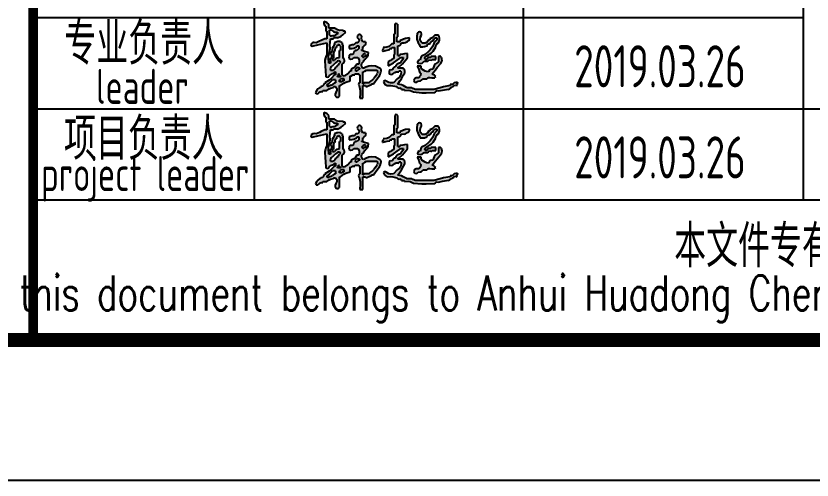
# Model space of a CAD drawing. Extents: x 5904849 to 6011887, y -826029 to -177002.
# Drawn here: x 5945126 to 5950810, y -588374 to -585062 of the extents above; entities that cross this region are included whole.
import ezdxf
from ezdxf.enums import TextEntityAlignment as Align

# ---------------------------------------------------------------- set-up
doc = ezdxf.new("R2010")
doc.units = 0
doc.header["$LTSCALE"] = 1000
doc.header["$MEASUREMENT"] = 0
doc.layers.get('0').update_dxf_attribs({"linetype": 'CONTINUOUS'})
doc.layers.add('PUB_TITLE', color=4, linetype='CONTINUOUS')
doc.styles.add('AHD', font='sceie.shx', dxfattribs={"width": 0.7, "bigfont": 'sceic.shx'})
doc.styles.add('ECEC_TQ', font='txt_l.shx', dxfattribs={"bigfont": 'hztxt_l.shx'})
doc.styles.add('sceie', font='sceie.shx', dxfattribs={"bigfont": 'sceic.shx'})

# ---------------------------------------------------------------- blocks, each defined once
blk = doc.blocks.new('韩超')
h = blk.add_hatch(color=256)
h.dxf.hatch_style = 1
h.paths.add_polyline_path([(0.787849, 0.514197), (0.777955, 0.527898), (0.77346, 0.562754), (0.78123, 0.586063), (0.805739, 0.61125), (0.805739, 0.625142), (0.819631, 0.625142), (0.818004, 0.635027), (0.823773, 0.643681), (0.833523, 0.64598), (0.860867, 0.674873), (0.870953, 0.696725), (0.875199, 0.736279), (0.836353, 0.74757), (0.816903, 0.753127), (0.777955, 0.764063), (0.777955, 0.777955), (0.791847, 0.777955), (0.791847, 0.819631), (0.801775, 0.820971), (0.80763, 0.824875), (0.812685, 0.833523), (0.832189, 0.847055), (0.839321, 0.866071), (0.833523, 0.889091), (0.791847, 0.889091), (0.776856, 0.916298), (0.7735, 0.934755), (0.777955, 0.965498), (0.770329, 0.984025), (0.756314, 0.993368), (0.736279, 0.993282), (0.716867, 0.977277), (0.713907, 0.950644), (0.729333, 0.930768), (0.740061, 0.911103), (0.737625, 0.891618), (0.722387, 0.875199), (0.694603, 0.875199), (0.683489, 0.864086), (0.677932, 0.858529), (0.666819, 0.847415), (0.638572, 0.845181), (0.624291, 0.842325), (0.597358, 0.833523), (0.597358, 0.791847), (0.643081, 0.794876), (0.666726, 0.800787), (0.708495, 0.819631), (0.708495, 0.833523), (0.736279, 0.833523), (0.736279, 0.791847), (0.718733, 0.774249), (0.705317, 0.767541), (0.680711, 0.764063), (0.680711, 0.750171), (0.666819, 0.750171), (0.658732, 0.72359), (0.639033, 0.708815), (0.61125, 0.708495), (0.596777, 0.690733), (0.592946, 0.675409), (0.597358, 0.652926), (0.623512, 0.642026), (0.64687, 0.646697), (0.666819, 0.666819), (0.722387, 0.666819), (0.738834, 0.631134), (0.742077, 0.608437), (0.736279, 0.569574), (0.708495, 0.569574), (0.682162, 0.535076), (0.663824, 0.519794), (0.625142, 0.500114), (0.625142, 0.47233), (0.61125, 0.47233), (0.589715, 0.441777), (0.574435, 0.428025), (0.54179, 0.409816), (0.527664, 0.400538), (0.510468, 0.403404), (0.500114, 0.416762), (0.500114, 0.569574), (0.524623, 0.594762), (0.532393, 0.618071), (0.527898, 0.652926), (0.514006, 0.652926), (0.514006, 0.847415), (0.500114, 0.847415), (0.500114, 0.875199), (0.486416, 0.877514), (0.478388, 0.883536), (0.47233, 0.896037), (0.438162, 0.892345), (0.420863, 0.888021), (0.388977, 0.875199), (0.388977, 0.847415), (0.375085, 0.847415), (0.379444, 0.836821), (0.376971, 0.826928), (0.368139, 0.819631), (0.356965, 0.793593), (0.353947, 0.778504), (0.354247, 0.750171), (0.337644, 0.741703), (0.330222, 0.726858), (0.333409, 0.708495), (0.347301, 0.708495), (0.347301, 0.666819), (0.332737, 0.655189), (0.327028, 0.643772), (0.326463, 0.625142), (0.32344, 0.619715), (0.327253, 0.612088), (0.333409, 0.61125), (0.333409, 0.583466), (0.305625, 0.583466), (0.302565, 0.667178), (0.306887, 0.710398), (0.326463, 0.791847), (0.3234, 0.8474), (0.32482, 0.875797), (0.333409, 0.930768), (0.375085, 0.930768), (0.375085, 0.94466), (0.430654, 0.94466), (0.482374, 0.970498), (0.50707, 0.987931), (0.548736, 1.028012), (0.542559, 1.028676), (0.538615, 1.036564), (0.54179, 1.041904), (0.514006, 1.041904), (0.514006, 1.055796), (0.462884, 1.052445), (0.433869, 1.058893), (0.388977, 1.08358), (0.305625, 1.08358), (0.305625, 1.139148), (0.281985, 1.161307), (0.266841, 1.170393), (0.236165, 1.180825), (0.238399, 1.152578), (0.241255, 1.138297), (0.250057, 1.111364), (0.263949, 1.111364), (0.263949, 1.041904), (0.277841, 1.041904), (0.277841, 0.930768), (0.250057, 0.930768), (0.200194, 0.90821), (0.175186, 0.897095), (0.125028, 0.875199), (0.097454, 0.881715), (0.078516, 0.877928), (0.055568, 0.861307), (0.050109, 0.847376), (0.0559, 0.8329), (0.06946, 0.826577), (0.152955, 0.845407), (0.194635, 0.855133), (0.277841, 0.875199), (0.277841, 0.708495), (0.266727, 0.675154), (0.261171, 0.658483), (0.250057, 0.625142), (0.255939, 0.530696), (0.258718, 0.483462), (0.263949, 0.388977), (0.286969, 0.38318), (0.305985, 0.390311), (0.319517, 0.409816), (0.344599, 0.428141), (0.359268, 0.435475), (0.388977, 0.444546), (0.388977, 0.458438), (0.40287, 0.458438), (0.40287, 0.416762), (0.388977, 0.416762), (0.340729, 0.364454), (0.31168, 0.341215), (0.250057, 0.305625), (0.250057, 0.291733), (0.236165, 0.291733), (0.231424, 0.268639), (0.217583, 0.254798), (0.194489, 0.250057), (0.194489, 0.236165), (0.180597, 0.236165), (0.148793, 0.216524), (0.134276, 0.200394), (0.118082, 0.166705), (0.127514, 0.14947), (0.152825, 0.145854), (0.166705, 0.159759), (0.185336, 0.17447), (0.198563, 0.17943), (0.222273, 0.180597), (0.222273, 0.194489), (0.277841, 0.194489), (0.311245, 0.220472), (0.333233, 0.229896), (0.375085, 0.236165), (0.375085, 0.250057), (0.40287, 0.250057), (0.420685, 0.221738), (0.422698, 0.197582), (0.409816, 0.166705), (0.396068, 0.142401), (0.398473, 0.118345), (0.416762, 0.097244), (0.43433, 0.097627), (0.444154, 0.100901), (0.458438, 0.111136), (0.458438, 0.263949), (0.47233, 0.263949), (0.524193, 0.298154), (0.552768, 0.312442), (0.61125, 0.333409), (0.61125, 0.40287), (0.621931, 0.39652), (0.637706, 0.404407), (0.639034, 0.416762), (0.680711, 0.416762), (0.680711, 0.430654), (0.736279, 0.430654), (0.736279, 0.416762), (0.750171, 0.416762), (0.750171, 0.305625), (0.735269, 0.297653), (0.731714, 0.276323), (0.743225, 0.263949), (0.754517, 0.192544), (0.755945, 0.155413), (0.750171, 0.083352), (0.791847, 0.083352), (0.791847, 0.263949), (0.833523, 0.263949), (0.837499, 0.253205), (0.852744, 0.249394), (0.861307, 0.257003), (0.883535, 0.265338), (0.894648, 0.269506), (0.916876, 0.277841), (0.916876, 0.291733), (0.94466, 0.291733), (0.969894, 0.324902), (0.982398, 0.341574), (1.007174, 0.375085), (1.032146, 0.402761), (1.041693, 0.421855), (1.04885, 0.458438), (1.055218, 0.477023), (1.053221, 0.491001), (1.041904, 0.50706), (0.972444, 0.54179), (0.910919, 0.546316), (0.877697, 0.541786), (0.819631, 0.520952), (0.805828, 0.5112)])
h.paths.add_polyline_path([(0.791847, 0.458438), (0.805739, 0.458438), (0.82241, 0.469551), (0.847415, 0.486222), (1.000228, 0.486222), (1.003038, 0.45197), (0.997988, 0.431769), (0.97939, 0.40287), (0.948039, 0.36501), (0.929334, 0.347744), (0.889091, 0.319517), (0.889091, 0.305625), (0.805739, 0.305625), (0.805739, 0.291733), (0.791847, 0.291733)], flags=16)
h.paths.add_polyline_path([(0.750171, 0.500114), (0.736279, 0.500114), (0.725165, 0.489), (0.719608, 0.483443), (0.708495, 0.47233), (0.694603, 0.47233), (0.694603, 0.486222), (0.688447, 0.48706), (0.684633, 0.494686), (0.687657, 0.500114), (0.701182, 0.516386), (0.715167, 0.52238), (0.736279, 0.520952), (0.736943, 0.514775), (0.744831, 0.510831), (0.750171, 0.514006)], flags=16)
h.paths.add_polyline_path([(0.791847, 0.666819), (0.793521, 0.674497), (0.785633, 0.682384), (0.777955, 0.680711), (0.777955, 0.694603), (0.791847, 0.694603), (0.792194, 0.70849), (0.806202, 0.718996), (0.819631, 0.715441), (0.833192, 0.709118), (0.838982, 0.694641), (0.833523, 0.680711), (0.805739, 0.680711), (0.805739, 0.666819)], flags=16)
h.paths.add_polyline_path([(0.527898, 0.361193), (0.527898, 0.333409), (0.517217, 0.339759), (0.501443, 0.331871), (0.500114, 0.319517), (0.458438, 0.319517), (0.458438, 0.347301), (0.466116, 0.345628), (0.474003, 0.353515), (0.47233, 0.361193)], flags=16)
h.paths.add_polyline_path([(0.47233, 0.40287), (0.47233, 0.388977), (0.430654, 0.388977), (0.42898, 0.396656), (0.436867, 0.404543), (0.444546, 0.40287), (0.444546, 0.430654), (0.458438, 0.430654), (0.452088, 0.419973), (0.459976, 0.404198)], flags=16)
h.paths.add_polyline_path([(0.47233, 0.604304), (0.464836, 0.588169), (0.458643, 0.580427), (0.444546, 0.569574), (0.444546, 0.555682), (0.430654, 0.555682), (0.432327, 0.548004), (0.42444, 0.540117), (0.416762, 0.54179), (0.416762, 0.527898), (0.40287, 0.527898), (0.39467, 0.507807), (0.386422, 0.49791), (0.368139, 0.486222), (0.333409, 0.486222), (0.327612, 0.509242), (0.334743, 0.528258), (0.354247, 0.54179), (0.384775, 0.569612), (0.400056, 0.583504), (0.430654, 0.61125), (0.446814, 0.616197), (0.458647, 0.614224)], flags=16)
h.paths.add_polyline_path([(0.458438, 0.666819), (0.426908, 0.659351), (0.410404, 0.649448), (0.388977, 0.625142), (0.361193, 0.625142), (0.354844, 0.635823), (0.362731, 0.651598), (0.375085, 0.652926), (0.375085, 0.722387), (0.390598, 0.753922), (0.396359, 0.771203), (0.40287, 0.805739), (0.416762, 0.805739), (0.416762, 0.833523), (0.430654, 0.833523), (0.434629, 0.844267), (0.449874, 0.848078), (0.458438, 0.840469), (0.459102, 0.834292), (0.466989, 0.830348), (0.47233, 0.833523), (0.47233, 0.764063), (0.458438, 0.764063)], flags=16)
h.paths.add_polyline_path([(0.40287, 0.347301), (0.40287, 0.305625), (0.388977, 0.305625), (0.360889, 0.27915), (0.342496, 0.268422), (0.305625, 0.257003), (0.294367, 0.254885), (0.286778, 0.256782), (0.277841, 0.263949), (0.277841, 0.277841), (0.291733, 0.277841), (0.319459, 0.305683), (0.333352, 0.319575), (0.361193, 0.347301)], flags=16)
h.paths.add_polyline_path([(0.430654, 1.000228), (0.416762, 1.000228), (0.39813, 0.985517), (0.384903, 0.980557), (0.361193, 0.97939), (0.347067, 0.970112), (0.329871, 0.972978), (0.319517, 0.986336), (0.319517, 1.055796), (0.347301, 1.055796), (0.376072, 1.035613), (0.395527, 1.029128), (0.430654, 1.028012)], flags=16)
h = blk.add_hatch(color=256)
h.dxf.hatch_style = 1
h.paths.add_polyline_path([(1.542018, 0.208381), (1.519791, 0.219494), (1.508677, 0.225051), (1.48645, 0.236165), (1.416989, 0.236165), (1.371255, 0.264232), (1.344642, 0.274582), (1.291961, 0.284787), (1.328443, 0.335457), (1.345237, 0.362046), (1.375313, 0.416762), (1.391241, 0.446575), (1.394603, 0.466747), (1.389205, 0.500114), (1.375313, 0.500114), (1.375313, 0.514006), (1.291961, 0.514006), (1.291961, 0.527898), (1.305853, 0.527898), (1.359796, 0.576664), (1.385101, 0.603375), (1.430881, 0.659873), (1.430881, 0.722387), (1.386427, 0.71683), (1.3642, 0.714052), (1.319745, 0.708495), (1.319745, 0.694603), (1.291961, 0.694603), (1.291961, 0.833523), (1.31926, 0.838693), (1.334923, 0.85044), (1.347529, 0.875199), (1.381781, 0.872389), (1.401982, 0.877439), (1.430881, 0.896037), (1.450883, 0.906123), (1.460131, 0.922307), (1.458666, 0.94466), (1.401114, 0.937345), (1.371819, 0.928557), (1.319745, 0.902983), (1.319745, 0.889091), (1.278069, 0.889091), (1.278069, 0.958552), (1.291961, 0.958552), (1.291961, 1.139148), (1.285806, 1.138304), (1.281086, 1.140664), (1.278069, 1.146094), (1.267308, 1.150023), (1.257931, 1.147679), (1.250285, 1.139148), (1.250285, 1.000228), (1.236393, 1.000228), (1.236393, 0.861307), (1.208609, 0.861307), (1.168183, 0.824416), (1.138053, 0.811024), (1.08358, 0.805739), (1.087939, 0.795145), (1.085465, 0.785252), (1.076634, 0.777955), (1.071121, 0.771113), (1.075065, 0.759282), (1.08358, 0.757117), (1.122533, 0.76519), (1.141984, 0.769358), (1.180825, 0.777955), (1.180825, 0.791847), (1.208609, 0.791847), (1.208609, 0.805739), (1.250285, 0.805739), (1.250285, 0.708495), (1.236393, 0.708495), (1.236393, 0.652926), (1.203973, 0.631977), (1.187234, 0.622213), (1.15304, 0.604304), (1.15304, 0.548736), (1.229739, 0.588318), (1.266619, 0.612432), (1.333637, 0.666819), (1.375313, 0.666819), (1.366995, 0.654381), (1.363975, 0.646831), (1.361421, 0.632088), (1.335054, 0.599814), (1.316435, 0.58585), (1.278069, 0.569574), (1.278069, 0.555682), (1.264177, 0.555682), (1.26415, 0.539965), (1.25211, 0.527924), (1.236393, 0.527898), (1.236393, 0.514006), (1.222501, 0.514006), (1.219217, 0.502022), (1.216226, 0.496039), (1.208609, 0.486222), (1.191149, 0.488205), (1.17971, 0.484393), (1.166932, 0.47233), (1.166932, 0.430654), (1.200708, 0.424307), (1.223469, 0.429997), (1.250285, 0.451492), (1.27048, 0.461183), (1.283894, 0.46286), (1.305853, 0.458438), (1.305853, 0.47233), (1.333637, 0.47233), (1.333637, 0.458438), (1.339793, 0.4576), (1.343606, 0.449973), (1.340583, 0.444546), (1.32937, 0.406076), (1.316213, 0.38634), (1.285015, 0.361193), (1.229447, 0.305625), (1.187056, 0.302553), (1.163204, 0.307323), (1.125256, 0.326463), (1.114566, 0.33576), (1.096818, 0.332211), (1.090526, 0.319517), (1.102438, 0.292491), (1.113943, 0.279343), (1.139148, 0.263949), (1.194983, 0.265062), (1.223561, 0.262204), (1.278069, 0.250057), (1.289183, 0.238943), (1.294739, 0.233386), (1.305853, 0.222273), (1.320568, 0.231877), (1.341519, 0.224893), (1.347529, 0.208381), (1.389205, 0.208381), (1.389205, 0.194489), (1.439628, 0.1998), (1.468259, 0.195028), (1.514234, 0.173651), (1.635959, 0.161998), (1.69773, 0.160594), (1.819859, 0.166705), (1.833779, 0.185933), (1.852296, 0.192877), (1.875427, 0.187543), (1.930995, 0.198656), (1.958779, 0.204213), (2.014348, 0.215327), (2.025534, 0.209917), (2.039748, 0.217024), (2.042132, 0.229219), (2.049428, 0.23805), (2.059322, 0.240524), (2.069916, 0.236165), (2.069916, 0.250057), (2.083808, 0.250057), (2.098401, 0.26772), (2.118188, 0.272666), (2.139376, 0.263949), (2.133917, 0.27788), (2.139708, 0.292356), (2.153268, 0.298679), (2.133073, 0.308371), (2.119659, 0.310047), (2.0977, 0.305625), (2.086586, 0.294512), (2.08103, 0.288955), (2.069916, 0.277841), (2.042132, 0.277841), (2.042132, 0.263949), (1.946785, 0.245868), (1.899372, 0.234712), (1.805967, 0.208381)])
h = blk.add_hatch(color=256)
h.dxf.hatch_style = 1
h.paths.add_polyline_path([(1.611478, 0.625142), (1.597547, 0.630601), (1.583071, 0.624811), (1.576748, 0.61125), (1.572819, 0.60049), (1.575163, 0.591112), (1.583694, 0.583466), (1.61855, 0.578971), (1.641859, 0.586741), (1.667046, 0.61125), (1.680938, 0.61125), (1.722615, 0.61125), (1.737208, 0.628913), (1.756995, 0.63386), (1.778183, 0.625142), (1.778183, 0.639034), (1.833751, 0.639034), (1.833751, 0.655705), (1.833751, 0.66404), (1.833751, 0.680711), (1.805967, 0.680711), (1.792075, 0.680711), (1.764291, 0.680711), (1.764291, 0.666819), (1.722615, 0.666819), (1.717058, 0.655705), (1.714279, 0.650148), (1.708723, 0.639034), (1.69483, 0.639034), (1.680938, 0.639034), (1.678868, 0.661339), (1.688455, 0.678116), (1.708723, 0.687657), (1.768692, 0.728785), (1.795922, 0.757527), (1.833751, 0.819631), (1.839429, 0.846829), (1.850907, 0.862133), (1.875427, 0.875199), (1.888443, 0.91196), (1.890032, 0.934206), (1.882373, 0.972444), (1.876196, 0.973108), (1.872252, 0.980995), (1.875427, 0.986336), (1.861535, 0.986336), (1.819859, 0.986336), (1.796859, 0.959188), (1.781933, 0.947248), (1.750399, 0.930768), (1.750399, 0.916876), (1.736507, 0.916876), (1.71031, 0.882162), (1.682751, 0.868382), (1.639262, 0.868253), (1.61591, 0.897042), (1.610049, 0.922442), (1.618424, 0.958552), (1.629264, 0.984285), (1.6309, 1.000642), (1.62537, 1.028012), (1.602888, 1.032424), (1.587563, 1.028593), (1.569802, 1.01412), (1.562035, 0.958817), (1.56513, 0.927869), (1.583694, 0.875199), (1.595758, 0.853473), (1.601336, 0.842318), (1.611478, 0.819631), (1.650742, 0.818134), (1.671448, 0.821092), (1.708723, 0.833523), (1.714279, 0.844637), (1.717058, 0.850194), (1.722615, 0.861307), (1.740978, 0.85812), (1.755823, 0.865542), (1.764291, 0.882145), (1.764955, 0.888322), (1.772842, 0.892266), (1.778183, 0.889091), (1.778183, 0.902983), (1.792075, 0.902983), (1.803189, 0.919654), (1.808745, 0.927989), (1.819859, 0.94466), (1.847643, 0.94466), (1.847643, 0.916876), (1.817381, 0.887163), (1.804962, 0.866982), (1.792075, 0.826577), (1.753545, 0.774398), (1.730689, 0.750113), (1.680938, 0.708495), (1.641359, 0.690689), (1.621854, 0.667284)])
h = blk.add_hatch(color=256)
h.dxf.hatch_style = 1
h.paths.add_polyline_path([(1.831635, 0.573795), (1.812227, 0.549535), (1.792075, 0.500114), (1.762292, 0.496094), (1.744726, 0.484384), (1.729561, 0.458438), (1.700075, 0.463546), (1.684975, 0.469586), (1.6601, 0.486222), (1.637668, 0.49978), (1.627728, 0.515685), (1.62537, 0.54179), (1.603143, 0.54179), (1.592029, 0.54179), (1.569802, 0.54179), (1.586675, 0.509854), (1.593737, 0.492906), (1.604532, 0.458438), (1.621804, 0.436498), (1.61886, 0.407063), (1.597586, 0.388977), (1.597586, 0.375085), (1.55591, 0.375085), (1.536306, 0.36578), (1.526798, 0.35437), (1.52118, 0.333409), (1.537185, 0.313997), (1.563818, 0.311038), (1.583694, 0.326463), (1.614401, 0.331156), (1.630976, 0.339443), (1.653154, 0.361193), (1.667046, 0.361193), (1.708723, 0.361193), (1.720352, 0.375758), (1.731769, 0.381467), (1.750399, 0.382031), (1.77782, 0.376762), (1.791938, 0.37535), (1.819859, 0.375085), (1.821199, 0.385013), (1.825102, 0.390868), (1.833751, 0.395924), (1.815429, 0.411271), (1.805589, 0.418299), (1.785129, 0.430654), (1.829593, 0.491137), (1.853312, 0.520437), (1.903211, 0.57652), (1.923495, 0.606919), (1.927312, 0.631729), (1.917103, 0.666819), (1.904326, 0.678881), (1.892887, 0.682694), (1.875427, 0.680711), (1.875427, 0.650148), (1.875427, 0.634867), (1.875427, 0.604304)])
for p, q in [((0.266841, 1.170393), (0.236165, 1.180825)), ((0.236165, 1.180825), (0.238399, 1.152578)), ((0.238399, 1.152578), (0.241255, 1.138297)), ((0.241255, 1.138297), (0.250057, 1.111364)), ((0.281985, 1.161307), (0.266841, 1.170393)), ((0.305625, 1.139148), (0.281985, 1.161307)), ((0.305625, 1.08358), (0.305625, 1.139148)), ((1.257931, 1.147679), (1.250285, 1.139148)), ((1.250285, 1.139148), (1.250285, 1.000228)), ((1.267308, 1.150023), (1.257931, 1.147679)), ((1.278069, 1.146094), (1.267308, 1.150023)), ((1.281086, 1.140664), (1.278069, 1.146094)), ((1.285806, 1.138304), (1.281086, 1.140664)), ((1.291961, 1.139148), (1.285806, 1.138304)), ((1.291961, 0.958552), (1.291961, 1.139148)), ((0.263949, 1.111364), (0.250057, 1.111364)), ((0.263949, 1.111364), (0.263949, 1.041904)), ((0.263949, 1.041904), (0.277841, 1.041904)), ((0.277841, 1.041904), (0.277841, 0.930768)), ((0.388977, 1.08358), (0.305625, 1.08358)), ((0.319517, 0.986336), (0.319517, 1.055796)), ((0.347301, 1.055796), (0.319517, 1.055796)), ((0.347301, 1.055796), (0.376072, 1.035613)), ((0.376072, 1.035613), (0.395527, 1.029128)), ((0.433869, 1.058893), (0.388977, 1.08358)), ((0.395527, 1.029128), (0.430654, 1.028012)), ((0.430654, 1.028012), (0.430654, 1.000228)), ((0.462884, 1.052445), (0.433869, 1.058893)), ((0.514006, 1.055796), (0.462884, 1.052445)), ((0.50707, 0.987931), (0.548736, 1.028012)), ((0.514006, 1.041904), (0.514006, 1.055796)), ((0.54179, 1.041904), (0.514006, 1.041904)), ((0.538615, 1.036564), (0.54179, 1.041904)), ((0.542559, 1.028676), (0.538615, 1.036564)), ((0.548736, 1.028012), (0.542559, 1.028676)), ((1.587563, 1.028593), (1.569802, 1.01412)), ((1.602888, 1.032424), (1.587563, 1.028593)), ((1.62537, 1.028012), (1.602888, 1.032424)), ((1.6309, 1.000642), (1.62537, 1.028012)), ((0.250057, 0.930768), (0.200194, 0.90821)), ((0.277841, 0.930768), (0.250057, 0.930768)), ((0.319517, 0.986336), (0.329871, 0.972978)), ((0.32482, 0.875797), (0.333409, 0.930768)), ((0.329871, 0.972978), (0.347067, 0.970112)), ((0.333409, 0.930768), (0.375085, 0.930768)), ((0.347067, 0.970112), (0.361193, 0.97939)), ((0.361193, 0.97939), (0.384903, 0.980557)), ((0.375085, 0.930768), (0.375085, 0.94466)), ((0.430654, 0.94466), (0.375085, 0.94466)), ((0.384903, 0.980557), (0.39813, 0.985517)), ((0.416762, 1.000228), (0.39813, 0.985517)), ((0.430654, 1.000228), (0.416762, 1.000228)), ((0.430654, 0.94466), (0.482374, 0.970498)), ((0.482374, 0.970498), (0.50707, 0.987931)), ((0.716867, 0.977277), (0.713907, 0.950644)), ((0.713907, 0.950644), (0.729333, 0.930768)), ((0.736279, 0.993282), (0.716867, 0.977277)), ((0.729333, 0.930768), (0.740061, 0.911103)), ((0.756314, 0.993368), (0.736279, 0.993282)), ((0.740061, 0.911103), (0.737625, 0.891618)), ((0.770329, 0.984025), (0.756314, 0.993368)), ((0.777955, 0.965498), (0.770329, 0.984025)), ((0.7735, 0.934755), (0.777955, 0.965498)), ((0.776856, 0.916298), (0.7735, 0.934755)), ((0.791847, 0.889091), (0.776856, 0.916298)), ((1.236393, 1.000228), (1.236393, 0.861307)), ((1.250285, 1.000228), (1.236393, 1.000228)), ((1.278069, 0.958552), (1.291961, 0.958552)), ((1.278069, 0.889091), (1.278069, 0.958552)), ((1.371819, 0.928557), (1.319745, 0.902983)), ((1.401114, 0.937345), (1.371819, 0.928557)), ((1.458666, 0.94466), (1.401114, 0.937345)), ((1.450883, 0.906123), (1.460131, 0.922307)), ((1.460131, 0.922307), (1.458666, 0.94466)), ((1.569802, 1.01412), (1.562035, 0.958817)), ((1.562035, 0.958817), (1.56513, 0.927869)), ((1.56513, 0.927869), (1.583694, 0.875199)), ((1.610049, 0.922442), (1.618424, 0.958552)), ((1.61591, 0.897042), (1.610049, 0.922442)), ((1.618424, 0.958552), (1.629264, 0.984285)), ((1.629264, 0.984285), (1.6309, 1.000642)), ((1.736507, 0.916876), (1.71031, 0.882162)), ((1.750399, 0.916876), (1.736507, 0.916876)), ((1.781933, 0.947248), (1.750399, 0.930768)), ((1.750399, 0.930768), (1.750399, 0.916876)), ((1.796859, 0.959188), (1.781933, 0.947248)), ((1.792075, 0.902983), (1.803189, 0.919654)), ((1.819859, 0.986336), (1.796859, 0.959188)), ((1.803189, 0.919654), (1.808745, 0.927989)), ((1.808745, 0.927989), (1.819859, 0.94466)), ((1.847643, 0.916876), (1.817381, 0.887163)), ((1.861535, 0.986336), (1.819859, 0.986336)), ((1.819859, 0.94466), (1.847643, 0.94466)), ((1.847643, 0.94466), (1.847643, 0.916876)), ((1.875427, 0.986336), (1.861535, 0.986336)), ((1.872252, 0.980995), (1.875427, 0.986336)), ((1.876196, 0.973108), (1.872252, 0.980995)), ((1.875427, 0.875199), (1.888443, 0.91196)), ((1.882373, 0.972444), (1.876196, 0.973108)), ((1.890032, 0.934206), (1.882373, 0.972444)), ((1.888443, 0.91196), (1.890032, 0.934206)), ((0.055568, 0.861307), (0.050109, 0.847376)), ((0.050109, 0.847376), (0.0559, 0.8329)), ((0.078516, 0.877928), (0.055568, 0.861307)), ((0.0559, 0.8329), (0.06946, 0.826577)), ((0.06946, 0.826577), (0.152955, 0.845407)), ((0.097454, 0.881715), (0.078516, 0.877928)), ((0.125028, 0.875199), (0.097454, 0.881715)), ((0.175186, 0.897095), (0.125028, 0.875199)), ((0.152955, 0.845407), (0.194635, 0.855133)), ((0.200194, 0.90821), (0.175186, 0.897095)), ((0.194635, 0.855133), (0.277841, 0.875199)), ((0.277841, 0.875199), (0.277841, 0.708495)), ((0.3234, 0.8474), (0.32482, 0.875797)), ((0.326463, 0.791847), (0.3234, 0.8474)), ((0.368139, 0.819631), (0.356965, 0.793593)), ((0.376971, 0.826928), (0.368139, 0.819631)), ((0.388977, 0.847415), (0.375085, 0.847415)), ((0.375085, 0.847415), (0.379444, 0.836821)), ((0.379444, 0.836821), (0.376971, 0.826928)), ((0.420863, 0.888021), (0.388977, 0.875199)), ((0.388977, 0.875199), (0.388977, 0.847415)), ((0.396359, 0.771203), (0.40287, 0.805739)), ((0.40287, 0.805739), (0.416762, 0.805739)), ((0.416762, 0.833523), (0.416762, 0.805739)), ((0.430654, 0.833523), (0.416762, 0.833523)), ((0.438162, 0.892345), (0.420863, 0.888021)), ((0.434629, 0.844267), (0.430654, 0.833523)), ((0.449874, 0.848078), (0.434629, 0.844267)), ((0.47233, 0.896037), (0.438162, 0.892345)), ((0.458438, 0.840469), (0.449874, 0.848078)), ((0.458438, 0.840469), (0.459102, 0.834292)), ((0.466989, 0.830348), (0.459102, 0.834292)), ((0.47233, 0.833523), (0.466989, 0.830348)), ((0.478388, 0.883536), (0.47233, 0.896037)), ((0.47233, 0.833523), (0.47233, 0.764063)), ((0.486416, 0.877514), (0.478388, 0.883536)), ((0.500114, 0.875199), (0.486416, 0.877514)), ((0.500114, 0.875199), (0.500114, 0.847415)), ((0.514006, 0.847415), (0.500114, 0.847415)), ((0.514006, 0.652926), (0.514006, 0.847415)), ((0.624291, 0.842325), (0.597358, 0.833523)), ((0.597358, 0.833523), (0.597358, 0.791847)), ((0.638572, 0.845181), (0.624291, 0.842325)), ((0.666819, 0.847415), (0.638572, 0.845181)), ((0.643081, 0.794876), (0.666726, 0.800787)), ((0.666726, 0.800787), (0.708495, 0.819631)), ((0.677932, 0.858529), (0.666819, 0.847415)), ((0.683489, 0.864086), (0.677932, 0.858529)), ((0.694603, 0.875199), (0.683489, 0.864086)), ((0.722387, 0.875199), (0.694603, 0.875199)), ((0.708495, 0.833523), (0.736279, 0.833523)), ((0.708495, 0.819631), (0.708495, 0.833523)), ((0.737625, 0.891618), (0.722387, 0.875199)), ((0.736279, 0.833523), (0.736279, 0.791847)), ((0.833523, 0.889091), (0.791847, 0.889091)), ((0.791847, 0.819631), (0.801775, 0.820971)), ((0.791847, 0.777955), (0.791847, 0.819631)), ((0.801775, 0.820971), (0.80763, 0.824875)), ((0.80763, 0.824875), (0.812685, 0.833523)), ((0.812685, 0.833523), (0.832189, 0.847055)), ((0.832189, 0.847055), (0.839321, 0.866071)), ((0.839321, 0.866071), (0.833523, 0.889091)), ((1.138053, 0.811024), (1.08358, 0.805739)), ((1.08358, 0.805739), (1.087939, 0.795145)), ((1.168183, 0.824416), (1.138053, 0.811024)), ((1.208609, 0.861307), (1.168183, 0.824416)), ((1.236393, 0.861307), (1.208609, 0.861307)), ((1.208609, 0.791847), (1.208609, 0.805739)), ((1.208609, 0.805739), (1.250285, 0.805739)), ((1.250285, 0.708495), (1.250285, 0.805739)), ((1.319745, 0.889091), (1.278069, 0.889091)), ((1.291961, 0.833523), (1.31926, 0.838693)), ((1.291961, 0.694603), (1.291961, 0.833523)), ((1.31926, 0.838693), (1.334923, 0.85044)), ((1.319745, 0.902983), (1.319745, 0.889091)), ((1.334923, 0.85044), (1.347529, 0.875199)), ((1.347529, 0.875199), (1.381781, 0.872389)), ((1.381781, 0.872389), (1.401982, 0.877439)), ((1.401982, 0.877439), (1.430881, 0.896037)), ((1.430881, 0.896037), (1.450883, 0.906123)), ((1.583694, 0.875199), (1.595758, 0.853473)), ((1.595758, 0.853473), (1.601336, 0.842318)), ((1.601336, 0.842318), (1.611478, 0.819631)), ((1.611478, 0.819631), (1.650742, 0.818134)), ((1.639262, 0.868253), (1.61591, 0.897042)), ((1.682751, 0.868382), (1.639262, 0.868253)), ((1.650742, 0.818134), (1.671448, 0.821092)), ((1.671448, 0.821092), (1.708723, 0.833523)), ((1.71031, 0.882162), (1.682751, 0.868382)), ((1.708723, 0.833523), (1.714279, 0.844637)), ((1.714279, 0.844637), (1.717058, 0.850194)), ((1.717058, 0.850194), (1.722615, 0.861307)), ((1.722615, 0.861307), (1.740978, 0.85812)), ((1.740978, 0.85812), (1.755823, 0.865542)), ((1.792075, 0.826577), (1.753545, 0.774398)), ((1.755823, 0.865542), (1.764291, 0.882145)), ((1.764291, 0.882145), (1.764955, 0.888322)), ((1.764955, 0.888322), (1.772842, 0.892266)), ((1.772842, 0.892266), (1.778183, 0.889091)), ((1.778183, 0.902983), (1.792075, 0.902983)), ((1.778183, 0.889091), (1.778183, 0.902983)), ((1.804962, 0.866982), (1.792075, 0.826577)), ((1.795922, 0.757527), (1.833751, 0.819631)), ((1.817381, 0.887163), (1.804962, 0.866982)), ((1.833751, 0.819631), (1.839429, 0.846829)), ((1.839429, 0.846829), (1.850907, 0.862133)), ((1.850907, 0.862133), (1.875427, 0.875199)), ((0.277841, 0.708495), (0.266727, 0.675154)), ((0.302565, 0.667178), (0.306887, 0.710398)), ((0.306887, 0.710398), (0.326463, 0.791847)), ((0.337644, 0.741703), (0.330222, 0.726858)), ((0.330222, 0.726858), (0.333409, 0.708495)), ((0.347301, 0.708495), (0.333409, 0.708495)), ((0.354247, 0.750171), (0.337644, 0.741703)), ((0.347301, 0.708495), (0.347301, 0.666819)), ((0.356965, 0.793593), (0.353947, 0.778504)), ((0.353947, 0.778504), (0.354247, 0.750171)), ((0.375085, 0.722387), (0.390598, 0.753922)), ((0.375085, 0.722387), (0.375085, 0.652926)), ((0.396359, 0.771203), (0.390598, 0.753922)), ((0.47233, 0.764063), (0.458438, 0.764063)), ((0.458438, 0.666819), (0.458438, 0.764063)), ((0.596777, 0.690733), (0.592946, 0.675409)), ((0.61125, 0.708495), (0.596777, 0.690733)), ((0.597358, 0.791847), (0.643081, 0.794876)), ((0.639033, 0.708815), (0.61125, 0.708495)), ((0.658732, 0.72359), (0.639033, 0.708815)), ((0.666819, 0.750171), (0.658732, 0.72359)), ((0.680711, 0.750171), (0.666819, 0.750171)), ((0.705317, 0.767541), (0.680711, 0.764063)), ((0.680711, 0.764063), (0.680711, 0.750171)), ((0.718733, 0.774249), (0.705317, 0.767541)), ((0.736279, 0.791847), (0.718733, 0.774249)), ((0.777955, 0.777955), (0.791847, 0.777955)), ((0.777955, 0.764063), (0.777955, 0.777955)), ((0.816903, 0.753127), (0.777955, 0.764063)), ((0.777955, 0.694603), (0.777955, 0.680711)), ((0.777955, 0.694603), (0.791847, 0.694603)), ((0.785633, 0.682384), (0.777955, 0.680711)), ((0.785633, 0.682384), (0.793521, 0.674497)), ((0.792194, 0.70849), (0.791847, 0.694603)), ((0.806202, 0.718996), (0.792194, 0.70849)), ((0.819631, 0.715441), (0.806202, 0.718996)), ((0.836353, 0.74757), (0.816903, 0.753127)), ((0.833192, 0.709118), (0.819631, 0.715441)), ((0.833192, 0.709118), (0.838982, 0.694641)), ((0.833523, 0.680711), (0.838982, 0.694641)), ((0.875199, 0.736279), (0.836353, 0.74757)), ((0.860867, 0.674873), (0.870953, 0.696725)), ((0.870953, 0.696725), (0.875199, 0.736279)), ((1.076634, 0.777955), (1.071121, 0.771113)), ((1.071121, 0.771113), (1.075065, 0.759282)), ((1.075065, 0.759282), (1.08358, 0.757117)), ((1.085465, 0.785252), (1.076634, 0.777955)), ((1.08358, 0.757117), (1.122533, 0.76519)), ((1.087939, 0.795145), (1.085465, 0.785252)), ((1.122533, 0.76519), (1.141984, 0.769358)), ((1.141984, 0.769358), (1.180825, 0.777955)), ((1.180825, 0.791847), (1.208609, 0.791847)), ((1.180825, 0.791847), (1.180825, 0.777955)), ((1.236393, 0.708495), (1.236393, 0.652926)), ((1.250285, 0.708495), (1.236393, 0.708495)), ((1.291961, 0.694603), (1.319745, 0.694603)), ((1.3642, 0.714052), (1.319745, 0.708495)), ((1.319745, 0.708495), (1.319745, 0.694603)), ((1.386427, 0.71683), (1.3642, 0.714052)), ((1.430881, 0.722387), (1.386427, 0.71683)), ((1.430881, 0.659873), (1.430881, 0.722387)), ((1.641359, 0.690689), (1.621854, 0.667284)), ((1.680938, 0.708495), (1.641359, 0.690689)), ((1.730689, 0.750113), (1.680938, 0.708495)), ((1.688455, 0.678116), (1.708723, 0.687657)), ((1.708723, 0.687657), (1.768692, 0.728785)), ((1.753545, 0.774398), (1.730689, 0.750113)), ((1.768692, 0.728785), (1.795922, 0.757527)), ((1.892887, 0.682694), (1.875427, 0.680711)), ((1.904326, 0.678881), (1.892887, 0.682694)), ((0.261171, 0.658483), (0.250057, 0.625142)), ((0.250057, 0.625142), (0.255939, 0.530696)), ((0.266727, 0.675154), (0.261171, 0.658483)), ((0.305625, 0.583466), (0.302565, 0.667178)), ((0.333409, 0.583466), (0.305625, 0.583466)), ((0.326463, 0.625142), (0.32344, 0.619715)), ((0.32344, 0.619715), (0.327253, 0.612088)), ((0.327028, 0.643772), (0.326463, 0.625142)), ((0.332737, 0.655189), (0.327028, 0.643772)), ((0.327253, 0.612088), (0.333409, 0.61125)), ((0.347301, 0.666819), (0.332737, 0.655189)), ((0.333409, 0.61125), (0.333409, 0.583466)), ((0.384775, 0.569612), (0.354247, 0.54179)), ((0.362731, 0.651598), (0.354844, 0.635823)), ((0.361193, 0.625142), (0.354844, 0.635823)), ((0.361193, 0.625142), (0.388977, 0.625142)), ((0.375085, 0.652926), (0.362731, 0.651598)), ((0.384775, 0.569612), (0.400056, 0.583504)), ((0.410404, 0.649448), (0.388977, 0.625142)), ((0.430654, 0.61125), (0.400056, 0.583504)), ((0.410404, 0.649448), (0.426908, 0.659351)), ((0.426908, 0.659351), (0.458438, 0.666819)), ((0.446814, 0.616197), (0.430654, 0.61125)), ((0.444546, 0.569574), (0.458643, 0.580427)), ((0.444546, 0.569574), (0.444546, 0.555682)), ((0.458647, 0.614224), (0.446814, 0.616197)), ((0.458643, 0.580427), (0.464836, 0.588169)), ((0.458647, 0.614224), (0.47233, 0.604304)), ((0.47233, 0.604304), (0.464836, 0.588169)), ((0.500114, 0.569574), (0.524623, 0.594762)), ((0.500114, 0.416762), (0.500114, 0.569574)), ((0.527898, 0.652926), (0.514006, 0.652926)), ((0.524623, 0.594762), (0.532393, 0.618071)), ((0.532393, 0.618071), (0.527898, 0.652926)), ((0.592946, 0.675409), (0.597358, 0.652926)), ((0.597358, 0.652926), (0.623512, 0.642026)), ((0.623512, 0.642026), (0.64687, 0.646697)), ((0.64687, 0.646697), (0.666819, 0.666819)), ((0.666819, 0.666819), (0.722387, 0.666819)), ((0.708495, 0.569574), (0.682162, 0.535076)), ((0.736279, 0.569574), (0.708495, 0.569574)), ((0.722387, 0.666819), (0.738834, 0.631134)), ((0.742077, 0.608437), (0.736279, 0.569574)), ((0.738834, 0.631134), (0.742077, 0.608437)), ((0.77346, 0.562754), (0.78123, 0.586063)), ((0.78123, 0.586063), (0.805739, 0.61125)), ((0.793521, 0.674497), (0.791847, 0.666819)), ((0.805739, 0.666819), (0.791847, 0.666819)), ((0.833523, 0.680711), (0.805739, 0.680711)), ((0.805739, 0.666819), (0.805739, 0.680711)), ((0.805739, 0.61125), (0.805739, 0.625142)), ((0.805739, 0.625142), (0.819631, 0.625142)), ((0.818004, 0.635027), (0.823773, 0.643681)), ((0.819631, 0.625142), (0.818004, 0.635027)), ((0.823773, 0.643681), (0.833523, 0.64598)), ((0.833523, 0.64598), (0.860867, 0.674873)), ((1.187234, 0.622213), (1.15304, 0.604304)), ((1.15304, 0.604304), (1.15304, 0.548736)), ((1.15304, 0.548736), (1.229739, 0.588318)), ((1.203973, 0.631977), (1.187234, 0.622213)), ((1.236393, 0.652926), (1.203973, 0.631977)), ((1.229739, 0.588318), (1.266619, 0.612432)), ((1.266619, 0.612432), (1.333637, 0.666819)), ((1.316435, 0.58585), (1.278069, 0.569574)), ((1.278069, 0.555682), (1.278069, 0.569574)), ((1.305853, 0.527898), (1.359796, 0.576664)), ((1.335054, 0.599814), (1.316435, 0.58585)), ((1.333637, 0.666819), (1.375313, 0.666819)), ((1.361421, 0.632088), (1.335054, 0.599814)), ((1.359796, 0.576664), (1.385101, 0.603375)), ((1.363975, 0.646831), (1.361421, 0.632088)), ((1.366995, 0.654381), (1.363975, 0.646831)), ((1.375313, 0.666819), (1.366995, 0.654381)), ((1.385101, 0.603375), (1.430881, 0.659873)), ((1.576748, 0.61125), (1.572819, 0.60049)), ((1.572819, 0.60049), (1.575163, 0.591112)), ((1.575163, 0.591112), (1.583694, 0.583466)), ((1.583071, 0.624811), (1.576748, 0.61125)), ((1.597547, 0.630601), (1.583071, 0.624811)), ((1.583694, 0.583466), (1.61855, 0.578971)), ((1.611478, 0.625142), (1.597547, 0.630601)), ((1.621854, 0.667284), (1.611478, 0.625142)), ((1.61855, 0.578971), (1.641859, 0.586741)), ((1.641859, 0.586741), (1.667046, 0.61125)), ((1.667046, 0.61125), (1.680938, 0.61125)), ((1.678868, 0.661339), (1.688455, 0.678116)), ((1.680938, 0.639034), (1.678868, 0.661339)), ((1.69483, 0.639034), (1.680938, 0.639034)), ((1.680938, 0.61125), (1.722615, 0.61125)), ((1.708723, 0.639034), (1.69483, 0.639034)), ((1.714279, 0.650148), (1.708723, 0.639034)), ((1.717058, 0.655705), (1.714279, 0.650148)), ((1.722615, 0.666819), (1.717058, 0.655705)), ((1.764291, 0.666819), (1.722615, 0.666819)), ((1.722615, 0.61125), (1.737208, 0.628913)), ((1.737208, 0.628913), (1.756995, 0.63386)), ((1.756995, 0.63386), (1.778183, 0.625142)), ((1.792075, 0.680711), (1.764291, 0.680711)), ((1.764291, 0.680711), (1.764291, 0.666819)), ((1.778183, 0.625142), (1.778183, 0.639034)), ((1.778183, 0.639034), (1.833751, 0.639034)), ((1.805967, 0.680711), (1.792075, 0.680711)), ((1.833751, 0.680711), (1.805967, 0.680711)), ((1.831635, 0.573795), (1.812227, 0.549535)), ((1.875427, 0.604304), (1.831635, 0.573795)), ((1.833751, 0.66404), (1.833751, 0.680711)), ((1.833751, 0.655705), (1.833751, 0.66404)), ((1.833751, 0.639034), (1.833751, 0.655705)), ((1.853312, 0.520437), (1.903211, 0.57652)), ((1.875427, 0.680711), (1.875427, 0.650148)), ((1.875427, 0.650148), (1.875427, 0.634867)), ((1.875427, 0.634867), (1.875427, 0.604304)), ((1.903211, 0.57652), (1.923495, 0.606919)), ((1.917103, 0.666819), (1.904326, 0.678881)), ((1.927312, 0.631729), (1.917103, 0.666819)), ((1.923495, 0.606919), (1.927312, 0.631729)), ((0.255939, 0.530696), (0.258718, 0.483462)), ((0.258718, 0.483462), (0.263949, 0.388977)), ((0.334743, 0.528258), (0.327612, 0.509242)), ((0.327612, 0.509242), (0.333409, 0.486222)), ((0.333409, 0.486222), (0.368139, 0.486222)), ((0.334743, 0.528258), (0.354247, 0.54179)), ((0.386422, 0.49791), (0.368139, 0.486222)), ((0.39467, 0.507807), (0.386422, 0.49791)), ((0.388977, 0.458438), (0.40287, 0.458438)), ((0.388977, 0.444546), (0.388977, 0.458438)), ((0.40287, 0.527898), (0.39467, 0.507807)), ((0.40287, 0.527898), (0.416762, 0.527898)), ((0.40287, 0.458438), (0.40287, 0.416762)), ((0.416762, 0.54179), (0.416762, 0.527898)), ((0.416762, 0.54179), (0.42444, 0.540117)), ((0.432327, 0.548004), (0.42444, 0.540117)), ((0.432327, 0.548004), (0.430654, 0.555682)), ((0.444546, 0.555682), (0.430654, 0.555682)), ((0.61125, 0.47233), (0.589715, 0.441777)), ((0.625142, 0.47233), (0.61125, 0.47233)), ((0.663824, 0.519794), (0.625142, 0.500114)), ((0.625142, 0.500114), (0.625142, 0.47233)), ((0.682162, 0.535076), (0.663824, 0.519794)), ((0.687657, 0.500114), (0.684633, 0.494686)), ((0.688447, 0.48706), (0.684633, 0.494686)), ((0.687657, 0.500114), (0.701182, 0.516386)), ((0.694603, 0.486222), (0.688447, 0.48706)), ((0.694603, 0.47233), (0.694603, 0.486222)), ((0.708495, 0.47233), (0.694603, 0.47233)), ((0.715167, 0.52238), (0.701182, 0.516386)), ((0.719608, 0.483443), (0.708495, 0.47233)), ((0.715167, 0.52238), (0.736279, 0.520952)), ((0.725165, 0.489), (0.719608, 0.483443)), ((0.725165, 0.489), (0.736279, 0.500114)), ((0.736279, 0.520952), (0.736943, 0.514775)), ((0.750171, 0.500114), (0.736279, 0.500114)), ((0.744831, 0.510831), (0.736943, 0.514775)), ((0.744831, 0.510831), (0.750171, 0.514006)), ((0.750171, 0.500114), (0.750171, 0.514006)), ((0.777955, 0.527898), (0.77346, 0.562754)), ((0.787849, 0.514197), (0.777955, 0.527898)), ((0.805828, 0.5112), (0.787849, 0.514197)), ((0.791847, 0.458438), (0.805739, 0.458438)), ((0.791847, 0.291733), (0.791847, 0.458438)), ((0.805739, 0.458438), (0.82241, 0.469551)), ((0.819631, 0.520952), (0.805828, 0.5112)), ((0.877697, 0.541786), (0.819631, 0.520952)), ((0.82241, 0.469551), (0.847415, 0.486222)), ((0.847415, 0.486222), (1.000228, 0.486222)), ((0.910919, 0.546316), (0.877697, 0.541786)), ((0.972444, 0.54179), (0.910919, 0.546316)), ((1.041904, 0.50706), (0.972444, 0.54179)), ((1.000228, 0.486222), (1.003038, 0.45197)), ((1.041693, 0.421855), (1.04885, 0.458438)), ((1.053221, 0.491001), (1.041904, 0.50706)), ((1.04885, 0.458438), (1.055218, 0.477023)), ((1.055218, 0.477023), (1.053221, 0.491001)), ((1.17971, 0.484393), (1.166932, 0.47233)), ((1.166932, 0.47233), (1.166932, 0.430654)), ((1.191149, 0.488205), (1.17971, 0.484393)), ((1.208609, 0.486222), (1.191149, 0.488205)), ((1.216226, 0.496039), (1.208609, 0.486222)), ((1.219217, 0.502022), (1.216226, 0.496039)), ((1.222501, 0.514006), (1.219217, 0.502022)), ((1.236393, 0.514006), (1.222501, 0.514006)), ((1.25211, 0.527924), (1.236393, 0.527898)), ((1.236393, 0.514006), (1.236393, 0.527898)), ((1.250285, 0.451492), (1.27048, 0.461183)), ((1.26415, 0.539965), (1.25211, 0.527924)), ((1.264177, 0.555682), (1.26415, 0.539965)), ((1.278069, 0.555682), (1.264177, 0.555682)), ((1.27048, 0.461183), (1.283894, 0.46286)), ((1.283894, 0.46286), (1.305853, 0.458438)), ((1.291961, 0.527898), (1.291961, 0.514006)), ((1.291961, 0.527898), (1.305853, 0.527898)), ((1.375313, 0.514006), (1.291961, 0.514006)), ((1.333637, 0.47233), (1.305853, 0.47233)), ((1.305853, 0.458438), (1.305853, 0.47233)), ((1.333637, 0.47233), (1.333637, 0.458438)), ((1.333637, 0.458438), (1.339793, 0.4576)), ((1.339793, 0.4576), (1.343606, 0.449973)), ((1.375313, 0.500114), (1.375313, 0.514006)), ((1.389205, 0.500114), (1.375313, 0.500114)), ((1.394603, 0.466747), (1.389205, 0.500114)), ((1.391241, 0.446575), (1.394603, 0.466747)), ((1.592029, 0.54179), (1.569802, 0.54179)), ((1.569802, 0.54179), (1.586675, 0.509854)), ((1.586675, 0.509854), (1.593737, 0.492906)), ((1.603143, 0.54179), (1.592029, 0.54179)), ((1.593737, 0.492906), (1.604532, 0.458438)), ((1.62537, 0.54179), (1.603143, 0.54179)), ((1.604532, 0.458438), (1.621804, 0.436498)), ((1.627728, 0.515685), (1.62537, 0.54179)), ((1.637668, 0.49978), (1.627728, 0.515685)), ((1.6601, 0.486222), (1.637668, 0.49978)), ((1.684975, 0.469586), (1.6601, 0.486222)), ((1.700075, 0.463546), (1.684975, 0.469586)), ((1.729561, 0.458438), (1.700075, 0.463546)), ((1.744726, 0.484384), (1.729561, 0.458438)), ((1.762292, 0.496094), (1.744726, 0.484384)), ((1.792075, 0.500114), (1.762292, 0.496094)), ((1.785129, 0.430654), (1.829593, 0.491137)), ((1.812227, 0.549535), (1.792075, 0.500114)), ((1.829593, 0.491137), (1.853312, 0.520437)), ((0.31168, 0.341215), (0.250057, 0.305625)), ((0.263949, 0.388977), (0.286969, 0.38318)), ((0.286969, 0.38318), (0.305985, 0.390311)), ((0.305985, 0.390311), (0.319517, 0.409816)), ((0.340729, 0.364454), (0.31168, 0.341215)), ((0.319517, 0.409816), (0.344599, 0.428141)), ((0.333352, 0.319575), (0.361193, 0.347301)), ((0.388977, 0.416762), (0.340729, 0.364454)), ((0.344599, 0.428141), (0.359268, 0.435475)), ((0.359268, 0.435475), (0.388977, 0.444546)), ((0.40287, 0.347301), (0.361193, 0.347301)), ((0.40287, 0.416762), (0.388977, 0.416762)), ((0.40287, 0.347301), (0.40287, 0.305625)), ((0.42898, 0.396656), (0.436867, 0.404543)), ((0.430654, 0.388977), (0.42898, 0.396656)), ((0.47233, 0.388977), (0.430654, 0.388977)), ((0.436867, 0.404543), (0.444546, 0.40287)), ((0.444546, 0.430654), (0.458438, 0.430654)), ((0.444546, 0.40287), (0.444546, 0.430654)), ((0.452088, 0.419973), (0.458438, 0.430654)), ((0.452088, 0.419973), (0.459976, 0.404198)), ((0.466116, 0.345628), (0.458438, 0.347301)), ((0.458438, 0.319517), (0.458438, 0.347301)), ((0.459976, 0.404198), (0.47233, 0.40287)), ((0.466116, 0.345628), (0.474003, 0.353515)), ((0.47233, 0.40287), (0.47233, 0.388977)), ((0.47233, 0.361193), (0.474003, 0.353515)), ((0.527898, 0.361193), (0.47233, 0.361193)), ((0.510468, 0.403404), (0.500114, 0.416762)), ((0.527664, 0.400538), (0.510468, 0.403404)), ((0.54179, 0.409816), (0.527664, 0.400538)), ((0.527898, 0.333409), (0.527898, 0.361193)), ((0.574435, 0.428025), (0.54179, 0.409816)), ((0.589715, 0.441777), (0.574435, 0.428025)), ((0.61125, 0.333409), (0.61125, 0.40287)), ((0.61125, 0.40287), (0.621931, 0.39652)), ((0.621931, 0.39652), (0.637706, 0.404407)), ((0.637706, 0.404407), (0.639034, 0.416762)), ((0.639034, 0.416762), (0.680711, 0.416762)), ((0.680711, 0.430654), (0.736279, 0.430654)), ((0.680711, 0.416762), (0.680711, 0.430654)), ((0.736279, 0.430654), (0.736279, 0.416762)), ((0.736279, 0.416762), (0.750171, 0.416762)), ((0.750171, 0.416762), (0.750171, 0.305625)), ((0.929334, 0.347744), (0.889091, 0.319517)), ((0.929334, 0.347744), (0.948039, 0.36501)), ((0.97939, 0.40287), (0.948039, 0.36501)), ((0.969894, 0.324902), (0.982398, 0.341574)), ((0.97939, 0.40287), (0.997988, 0.431769)), ((0.982398, 0.341574), (1.007174, 0.375085)), ((1.003038, 0.45197), (0.997988, 0.431769)), ((1.007174, 0.375085), (1.032146, 0.402761)), ((1.032146, 0.402761), (1.041693, 0.421855)), ((1.166932, 0.430654), (1.200708, 0.424307)), ((1.200708, 0.424307), (1.223469, 0.429997)), ((1.223469, 0.429997), (1.250285, 0.451492)), ((1.285015, 0.361193), (1.229447, 0.305625)), ((1.316213, 0.38634), (1.285015, 0.361193)), ((1.32937, 0.406076), (1.316213, 0.38634)), ((1.328443, 0.335457), (1.345237, 0.362046)), ((1.340583, 0.444546), (1.32937, 0.406076)), ((1.343606, 0.449973), (1.340583, 0.444546)), ((1.345237, 0.362046), (1.375313, 0.416762)), ((1.375313, 0.416762), (1.391241, 0.446575)), ((1.526798, 0.35437), (1.52118, 0.333409)), ((1.536306, 0.36578), (1.526798, 0.35437)), ((1.55591, 0.375085), (1.536306, 0.36578)), ((1.597586, 0.375085), (1.55591, 0.375085)), ((1.61886, 0.407063), (1.597586, 0.388977)), ((1.597586, 0.388977), (1.597586, 0.375085)), ((1.621804, 0.436498), (1.61886, 0.407063)), ((1.630976, 0.339443), (1.653154, 0.361193)), ((1.653154, 0.361193), (1.667046, 0.361193)), ((1.667046, 0.361193), (1.708723, 0.361193)), ((1.708723, 0.361193), (1.720352, 0.375758)), ((1.720352, 0.375758), (1.731769, 0.381467)), ((1.731769, 0.381467), (1.750399, 0.382031)), ((1.750399, 0.382031), (1.77782, 0.376762)), ((1.77782, 0.376762), (1.791938, 0.37535)), ((1.805589, 0.418299), (1.785129, 0.430654)), ((1.791938, 0.37535), (1.819859, 0.375085)), ((1.815429, 0.411271), (1.805589, 0.418299)), ((1.833751, 0.395924), (1.815429, 0.411271)), ((1.819859, 0.375085), (1.821199, 0.385013)), ((1.821199, 0.385013), (1.825102, 0.390868)), ((1.825102, 0.390868), (1.833751, 0.395924)), ((0.180597, 0.236165), (0.148793, 0.216524)), ((0.194489, 0.236165), (0.180597, 0.236165)), ((0.217583, 0.254798), (0.194489, 0.250057)), ((0.194489, 0.250057), (0.194489, 0.236165)), ((0.231424, 0.268639), (0.217583, 0.254798)), ((0.236165, 0.291733), (0.231424, 0.268639)), ((0.250057, 0.291733), (0.236165, 0.291733)), ((0.250057, 0.305625), (0.250057, 0.291733)), ((0.291733, 0.277841), (0.277841, 0.277841)), ((0.277841, 0.277841), (0.277841, 0.263949)), ((0.277841, 0.263949), (0.286778, 0.256782)), ((0.286778, 0.256782), (0.294367, 0.254885)), ((0.291733, 0.277841), (0.319459, 0.305683)), ((0.294367, 0.254885), (0.305625, 0.257003)), ((0.342496, 0.268422), (0.305625, 0.257003)), ((0.311245, 0.220472), (0.333233, 0.229896)), ((0.319459, 0.305683), (0.333352, 0.319575)), ((0.333233, 0.229896), (0.375085, 0.236165)), ((0.342496, 0.268422), (0.360889, 0.27915)), ((0.388977, 0.305625), (0.360889, 0.27915)), ((0.375085, 0.250057), (0.40287, 0.250057)), ((0.375085, 0.250057), (0.375085, 0.236165)), ((0.388977, 0.305625), (0.40287, 0.305625)), ((0.40287, 0.250057), (0.420685, 0.221738)), ((0.500114, 0.319517), (0.458438, 0.319517)), ((0.458438, 0.263949), (0.47233, 0.263949)), ((0.458438, 0.111136), (0.458438, 0.263949)), ((0.47233, 0.263949), (0.524193, 0.298154)), ((0.501443, 0.331871), (0.500114, 0.319517)), ((0.501443, 0.331871), (0.517217, 0.339759)), ((0.517217, 0.339759), (0.527898, 0.333409)), ((0.524193, 0.298154), (0.552768, 0.312442)), ((0.552768, 0.312442), (0.61125, 0.333409)), ((0.735269, 0.297653), (0.731714, 0.276323)), ((0.731714, 0.276323), (0.743225, 0.263949)), ((0.750171, 0.305625), (0.735269, 0.297653)), ((0.743225, 0.263949), (0.754517, 0.192544)), ((0.805739, 0.291733), (0.791847, 0.291733)), ((0.791847, 0.083352), (0.791847, 0.263949)), ((0.791847, 0.263949), (0.833523, 0.263949)), ((0.805739, 0.291733), (0.805739, 0.305625)), ((0.889091, 0.305625), (0.805739, 0.305625)), ((0.833523, 0.263949), (0.837499, 0.253205)), ((0.837499, 0.253205), (0.852744, 0.249394)), ((0.852744, 0.249394), (0.861307, 0.257003)), ((0.861307, 0.257003), (0.883535, 0.265338)), ((0.883535, 0.265338), (0.894648, 0.269506)), ((0.889091, 0.305625), (0.889091, 0.319517)), ((0.894648, 0.269506), (0.916876, 0.277841)), ((0.916876, 0.277841), (0.916876, 0.291733)), ((0.916876, 0.291733), (0.94466, 0.291733)), ((0.94466, 0.291733), (0.969894, 0.324902)), ((1.096818, 0.332211), (1.090526, 0.319517)), ((1.090526, 0.319517), (1.102438, 0.292491)), ((1.114566, 0.33576), (1.096818, 0.332211)), ((1.102438, 0.292491), (1.113943, 0.279343)), ((1.113943, 0.279343), (1.139148, 0.263949)), ((1.125256, 0.326463), (1.114566, 0.33576)), ((1.163204, 0.307323), (1.125256, 0.326463)), ((1.139148, 0.263949), (1.194983, 0.265062)), ((1.187056, 0.302553), (1.163204, 0.307323)), ((1.229447, 0.305625), (1.187056, 0.302553)), ((1.194983, 0.265062), (1.223561, 0.262204)), ((1.223561, 0.262204), (1.278069, 0.250057)), ((1.278069, 0.250057), (1.289183, 0.238943)), ((1.289183, 0.238943), (1.294739, 0.233386)), ((1.291961, 0.284787), (1.328443, 0.335457)), ((1.344642, 0.274582), (1.291961, 0.284787)), ((1.294739, 0.233386), (1.305853, 0.222273)), ((1.305853, 0.222273), (1.320568, 0.231877)), ((1.320568, 0.231877), (1.341519, 0.224893)), ((1.371255, 0.264232), (1.344642, 0.274582)), ((1.416989, 0.236165), (1.371255, 0.264232)), ((1.416989, 0.236165), (1.48645, 0.236165)), ((1.508677, 0.225051), (1.48645, 0.236165)), ((1.52118, 0.333409), (1.537185, 0.313997)), ((1.537185, 0.313997), (1.563818, 0.311038)), ((1.563818, 0.311038), (1.583694, 0.326463)), ((1.583694, 0.326463), (1.614401, 0.331156)), ((1.614401, 0.331156), (1.630976, 0.339443)), ((1.899372, 0.234712), (1.805967, 0.208381)), ((1.946785, 0.245868), (1.899372, 0.234712)), ((2.042132, 0.263949), (1.946785, 0.245868)), ((2.039748, 0.217024), (2.042132, 0.229219)), ((2.069916, 0.277841), (2.042132, 0.277841)), ((2.042132, 0.277841), (2.042132, 0.263949)), ((2.042132, 0.229219), (2.049428, 0.23805)), ((2.049428, 0.23805), (2.059322, 0.240524)), ((2.059322, 0.240524), (2.069916, 0.236165)), ((2.08103, 0.288955), (2.069916, 0.277841)), ((2.069916, 0.250057), (2.083808, 0.250057)), ((2.069916, 0.250057), (2.069916, 0.236165)), ((2.086586, 0.294512), (2.08103, 0.288955)), ((2.083808, 0.250057), (2.098401, 0.26772)), ((2.0977, 0.305625), (2.086586, 0.294512)), ((2.119659, 0.310047), (2.0977, 0.305625)), ((2.098401, 0.26772), (2.118188, 0.272666)), ((2.118188, 0.272666), (2.139376, 0.263949)), ((2.133073, 0.308371), (2.119659, 0.310047)), ((2.153268, 0.298679), (2.133073, 0.308371)), ((2.133917, 0.27788), (2.139708, 0.292356)), ((2.139376, 0.263949), (2.133917, 0.27788)), ((2.139708, 0.292356), (2.153268, 0.298679)), ((0.134276, 0.200394), (0.118082, 0.166705)), ((0.118082, 0.166705), (0.127514, 0.14947)), ((0.127514, 0.14947), (0.152825, 0.145854)), ((0.148793, 0.216524), (0.134276, 0.200394)), ((0.152825, 0.145854), (0.166705, 0.159759)), ((0.166705, 0.159759), (0.185336, 0.17447)), ((0.185336, 0.17447), (0.198563, 0.17943)), ((0.198563, 0.17943), (0.222273, 0.180597)), ((0.222273, 0.194489), (0.277841, 0.194489)), ((0.222273, 0.194489), (0.222273, 0.180597)), ((0.277841, 0.194489), (0.311245, 0.220472)), ((0.409816, 0.166705), (0.396068, 0.142401)), ((0.396068, 0.142401), (0.398473, 0.118345)), ((0.398473, 0.118345), (0.416762, 0.097244)), ((0.422698, 0.197582), (0.409816, 0.166705)), ((0.420685, 0.221738), (0.422698, 0.197582)), ((0.755945, 0.155413), (0.750171, 0.083352)), ((0.754517, 0.192544), (0.755945, 0.155413)), ((1.341519, 0.224893), (1.347529, 0.208381)), ((1.347529, 0.208381), (1.389205, 0.208381)), ((1.389205, 0.194489), (1.389205, 0.208381)), ((1.389205, 0.194489), (1.439628, 0.1998)), ((1.439628, 0.1998), (1.468259, 0.195028)), ((1.468259, 0.195028), (1.514234, 0.173651)), ((1.519791, 0.219494), (1.508677, 0.225051)), ((1.514234, 0.173651), (1.635959, 0.161998)), ((1.542018, 0.208381), (1.519791, 0.219494)), ((1.805967, 0.208381), (1.542018, 0.208381)), ((1.635959, 0.161998), (1.69773, 0.160594)), ((1.69773, 0.160594), (1.819859, 0.166705)), ((1.819859, 0.166705), (1.833779, 0.185933)), ((1.833779, 0.185933), (1.852296, 0.192877)), ((1.852296, 0.192877), (1.875427, 0.187543)), ((1.875427, 0.187543), (1.930995, 0.198656)), ((1.930995, 0.198656), (1.958779, 0.204213)), ((1.958779, 0.204213), (2.014348, 0.215327)), ((2.014348, 0.215327), (2.025534, 0.209917)), ((2.025534, 0.209917), (2.039748, 0.217024)), ((0.416762, 0.097244), (0.43433, 0.097627)), ((0.43433, 0.097627), (0.444154, 0.100901)), ((0.444154, 0.100901), (0.458438, 0.111136)), ((0.750171, 0.083352), (0.791847, 0.083352))]:
    blk.add_line(p, q)

msp = doc.modelspace()

# ---------------------------------------------------------------- linework, layer by layer
for p, q in [((5946829.4, -586373.9), (5946829.4, -583123.9)), ((5946829.4, -586373.9), (5946829.4, -583123.9)), ((5946829.4, -586373.9), (5946829.4, -583123.9)), ((5948749.4, -586373.9), (5948749.4, -583123.9)), ((5948749.4, -586373.9), (5948749.4, -583123.9)), ((5950749.4, -586373.9), (5950749.4, -583123.9)), ((5950749.4, -586373.9), (5950749.4, -583123.9)), ((5945249.4, -585073.9), (5950749.4, -585073.9)), ((5945249.4, -585723.9), (5950749.4, -585723.9)), ((5950749.4, -585723.9), (5963249.4, -585723.9)), ((5945249.4, -586373.9), (5963249.4, -586373.9)), ((5945249.4, -587373.9), (5963249.4, -587373.9))]:
    msp.add_line(p, q)
at = {"const_width": 70}
msp.add_lwpolyline([(5945249.4, -581373.9), (5945249.4, -587373.9)], dxfattribs=at)
at = {"layer": 'PUB_TITLE', "color": 4}
msp.add_lwpolyline([(5904849.4, -588373.9), (5964249.4, -588373.9), (5964249.4, -546373.9), (5904849.4, -546373.9)], close=True, dxfattribs=at)
at = {"layer": 'PUB_TITLE', "color": 4, "const_width": 100}
msp.add_lwpolyline([(5907349.4, -587373.9), (5963249.4, -587373.9), (5963249.4, -547373.9), (5907349.4, -547373.9)], close=True, dxfattribs=at)

# ---------------------------------------------------------------- block references
at = {"xscale": 500, "yscale": 500, "zscale": 500}
for p in [(5947206.4, -585691), (5947206.4, -586341)]:
    msp.add_blockref('韩超', p, dxfattribs=at)

# ---------------------------------------------------------------- texts
for s, height, style, width, p in [('专业负责人', 300, 'AHD', 0.8, (5946042.3, -585243.9)), ('2019.03.26', 300, 'AHD', 0.8, (5949724.2, -585420.5)), ('leader', 250, 'AHD', 0.8, (5946029.4, -585563.9)), ('项目负责人', 300, 'AHD', 0.8, (5946039.4, -585923.9)), ('2019.03.26', 300, 'AHD', 0.8, (5949724.2, -586070.5)), ('project leader', 250, 'AHD', 0.8, (5946049.4, -586223.9)), ('本文件专有权属安徽华东化工医药工程有限责任公司所有,未经许可不得复制或转让给第三方', 300, 'sceie', 0.8, (5954420.5, -586722.8)), ('The proprietary right of this document belongs to Anhui Huadong Chemical And Medical Engineering  Co.,Ltd.  and any replication or transfer to the 3rd. side is forbidden without its permission. ', 250, 'ECEC_TQ', 0.72, (5954249.4, -587073.9))]:
    msp.add_text(s, height=height, dxfattribs=dict(style=style, width=width)).set_placement(p, align=Align.MIDDLE)

doc.saveas('drawing.dxf')
